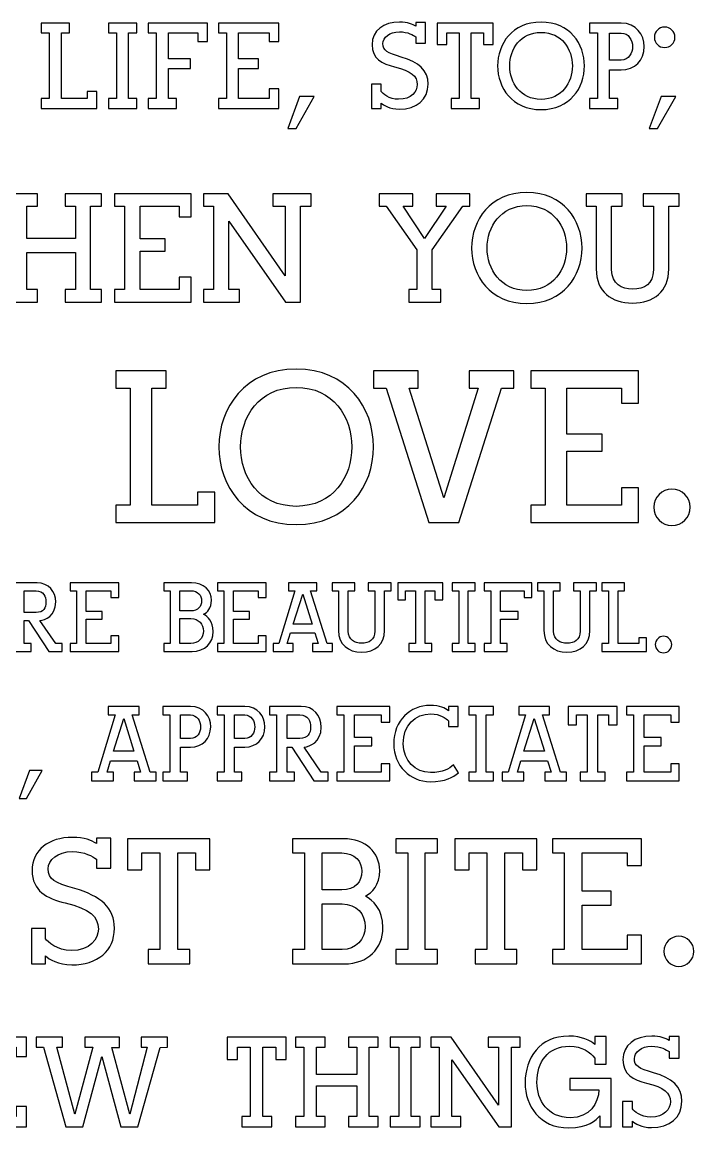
# Model space of a CAD drawing. Extents: x 11 to 200, y 17 to 278.
# Drawn here: x 163 to 199.6, y 151.8 to 212 of the extents above; entities that cross this region are included whole.
import ezdxf

# ---------------------------------------------------------------- set-up
doc = ezdxf.new("R2010")
doc.units = 0
doc.layers.add('Ebene_1', color=7, linetype='CONTINUOUS')

msp = doc.modelspace()

# ---------------------------------------------------------------- linework, layer by layer
at = {"layer": 'Ebene_1', "color": 7}
for points in [[(184.457248, 211.200578), (184.457248, 210.862299), (184.987684, 210.862299), (184.987684, 211.981663), (184.457248, 211.981663), (184.457248, 211.780121)], [(166.557656, 207.839805), (165.152295, 207.839805), (165.152295, 211.425015), (165.596971, 211.425015), (165.596971, 211.951712), (164.056567, 211.951712), (164.056567, 211.425015), (164.491754, 211.425015), (164.491754, 207.839805), (164.056567, 207.839805), (164.056567, 207.306405), (167.090738, 207.306405), (167.090738, 208.236469), (166.557656, 208.236469), (166.557656, 207.839805), (166.557656, 207.839805)], [(168.798641, 207.839805), (168.798641, 211.425015), (169.253901, 211.425015), (169.253901, 211.951712), (167.708911, 211.951712), (167.708911, 211.425015), (168.151435, 211.425015), (168.151435, 207.839805), (167.708911, 207.839805), (167.708911, 207.306405), (169.253901, 207.306405), (169.253901, 207.839805), (168.798641, 207.839805), (168.798641, 207.839805)], [(169.882904, 207.306405), (171.427718, 207.306405), (171.427718, 207.839805), (170.978808, 207.839805), (170.978808, 209.482197), (172.189824, 209.482197), (172.189824, 210.008895), (170.978808, 210.008895), (170.978808, 211.425015), (172.579467, 211.425015), (172.579467, 210.955468), (173.112831, 210.955468), (173.112831, 211.951712), (169.882904, 211.951712), (169.882904, 211.425015), (170.318549, 211.425015), (170.318549, 207.839805), (169.882904, 207.839805), (169.882904, 207.306405), (169.882904, 207.306405)], [(173.704687, 207.306405), (176.999984, 207.306405), (176.999984, 208.365656), (176.474451, 208.365656), (176.474451, 207.839805), (174.801261, 207.839805), (174.801261, 209.482197), (175.881784, 209.482197), (175.881784, 210.008895), (174.801261, 210.008895), (174.801261, 211.425015), (176.474451, 211.425015), (176.474451, 210.955468), (176.999984, 210.955468), (176.999984, 211.951712), (173.704687, 211.951712), (173.704687, 211.425015), (174.14065, 211.425015), (174.14065, 207.839805), (173.704687, 207.839805), (173.704687, 207.306405), (173.704687, 207.306405)], [(187.923113, 207.839805), (187.47124, 207.839805), (187.47124, 211.425015), (188.139225, 211.425015), (188.139225, 210.794037), (188.66638, 210.794037), (188.66638, 211.951712), (185.613053, 211.951712), (185.613053, 210.794037), (186.145148, 210.794037), (186.145148, 211.425015), (186.809817, 211.425015), (186.809817, 207.839805), (186.37269, 207.839805), (186.37269, 207.306405), (187.923113, 207.306405), (187.923113, 207.839805), (187.923113, 207.839805)], [(195.625945, 211.951712), (193.905271, 211.951712), (193.905271, 211.425015), (194.339118, 211.425015), (194.339118, 207.839805), (193.905271, 207.839805), (193.905271, 207.306405), (195.444229, 207.306405), (195.444229, 207.839805), (194.994014, 207.839805), (194.994014, 209.410654), (195.625945, 209.410654)], [(195.625945, 209.943066), (194.994014, 209.943066), (194.994014, 211.412421), (195.625945, 211.412421)], [(182.559762, 208.232376), (182.559762, 208.623007), (182.042413, 208.623007), (182.042413, 207.308557), (182.566288, 207.308557), (182.566288, 207.600939)], [(178.119771, 207.947685), (177.479656, 206.210184), (177.934775, 206.210184), (178.920365, 207.947685), (178.119771, 207.947685), (178.119771, 207.947685)], [(197.804983, 207.948179), (197.164868, 206.210995), (197.619986, 206.210995), (198.603919, 207.948179), (197.804983, 207.948179), (197.804983, 207.948179)], [(166.743464, 197.440904), (166.743464, 201.991208), (167.329393, 201.991208), (167.329393, 202.659793), (165.363538, 202.659793), (165.363538, 201.991208), (165.917858, 201.991208), (165.917858, 200.215537), (163.265992, 200.215537), (163.265992, 201.991208), (163.845042, 201.991208), (163.845042, 202.659793), (161.886843, 202.659793)], [(168.039287, 196.763077), (172.227465, 196.763077), (172.227465, 198.109171), (171.55821, 198.109171), (171.55821, 197.440904), (169.4353, 197.440904), (169.4353, 199.529913), (170.806582, 199.529913), (170.806582, 200.199027), (169.4353, 200.199027), (169.4353, 201.991208), (171.55821, 201.991208), (171.55821, 201.396425), (172.227465, 201.396425), (172.227465, 202.659793), (168.039287, 202.659793), (168.039287, 201.991208), (168.592972, 201.991208), (168.592972, 197.440904), (168.039287, 197.440904), (168.039287, 196.763077), (168.039287, 196.763077)], [(174.852026, 197.440904), (174.275728, 197.440904), (174.275728, 201.172975), (177.355231, 196.763077), (178.180343, 196.763077), (178.180343, 201.991208), (178.750079, 201.991208), (178.750079, 202.659793), (176.662693, 202.659793), (176.662693, 201.991208), (177.330643, 201.991208), (177.330643, 198.192039), (174.233148, 202.659793), (172.895097, 202.659793), (172.895097, 201.991208), (173.432766, 201.991208), (173.432766, 197.440904), (172.895097, 197.440904), (172.895097, 196.763077), (174.852026, 196.763077), (174.852026, 197.440904), (174.852026, 197.440904)], [(184.503073, 197.440904), (184.064288, 197.440904), (184.064288, 196.763077), (185.807893, 196.763077), (185.807893, 197.440904), (185.344554, 197.440904), (185.344554, 199.612745), (187.004656, 201.991208), (187.384492, 201.991208), (187.384492, 202.659793), (185.560666, 202.659793), (185.560666, 201.991208), (186.11241, 201.991208), (184.923831, 200.215537), (183.767955, 201.991208), (184.296769, 201.991208), (184.296769, 202.659793), (182.463171, 202.659793), (182.463171, 201.991208), (182.841349, 201.991208), (184.503073, 199.612745), (184.503073, 197.440904), (184.503073, 197.440904)], [(195.1135, 198.514372), (195.1135, 201.991208), (195.684859, 201.991208), (195.684859, 202.659793), (193.718652, 202.659793), (193.718652, 201.991208), (194.272019, 201.991208), (194.272019, 198.563478)], [(198.227399, 201.991208), (198.7971, 201.991208), (198.7971, 202.659793), (196.832516, 202.659793), (196.832516, 201.991208), (197.385883, 201.991208), (197.385883, 198.514372)], [(198.227399, 198.563478), (198.227399, 201.991208)], [(161.886843, 196.763077), (163.845042, 196.763077), (163.845042, 197.440904), (163.265992, 197.440904), (163.265992, 199.464085), (165.917858, 199.464085), (165.917858, 197.440904), (165.363538, 197.440904), (165.363538, 196.763077), (167.329393, 196.763077), (167.329393, 197.440904), (166.743464, 197.440904), (166.743464, 197.440904)], [(172.558653, 185.706704), (170.071675, 185.706704), (170.071675, 192.080516), (170.857982, 192.080516), (170.857982, 193.017282), (168.116581, 193.017282), (168.116581, 192.080516), (168.891422, 192.080516), (168.891422, 185.706704), (168.116581, 185.706704), (168.116581, 184.758437), (173.506567, 184.758437), (173.506567, 186.412647), (172.558653, 186.412647), (172.558653, 185.706704), (172.558653, 185.706704)], [(187.851076, 192.080516), (185.978143, 186.100439), (184.092158, 192.080516), (184.578356, 192.080516), (184.578356, 193.017282), (182.148811, 193.017282), (182.148811, 192.080516), (182.829848, 192.080516), (185.167777, 184.758437), (186.786886, 184.758437), (189.111656, 192.080516), (189.782922, 192.080516), (189.782922, 193.017282), (187.353377, 193.017282), (187.353377, 192.080516), (187.851076, 192.080516), (187.851076, 192.080516)], [(190.719371, 184.758437), (196.583666, 184.758437), (196.583666, 186.643823), (195.647218, 186.643823), (195.647218, 185.706704), (192.674148, 185.706704), (192.674148, 188.632925), (194.596151, 188.632925), (194.596151, 189.569762), (192.674148, 189.569762), (192.674148, 192.080516), (195.647218, 192.080516), (195.647218, 191.247361), (196.583666, 191.247361), (196.583666, 193.017282), (190.719371, 193.017282), (190.719371, 192.080516), (191.495376, 192.080516), (191.495376, 185.706704), (190.719371, 185.706704), (190.719371, 184.758437), (190.719371, 184.758437)], [(163.829343, 181.466632), (162.25733, 181.466632), (162.25733, 181.044252), (162.606862, 181.044252), (162.606862, 178.165938), (162.25733, 178.165938), (162.25733, 177.737983), (163.499637, 177.737983), (163.499637, 178.165938), (163.131549, 178.165938), (163.131549, 179.426871), (163.131549, 179.426871)], [(165.62791, 177.737983), (168.272932, 177.737983), (168.272932, 178.588319), (167.851186, 178.588319), (167.851186, 178.165938), (166.508549, 178.165938), (166.508549, 179.484339), (167.374583, 179.484339), (167.374583, 179.906755), (166.508549, 179.906755), (166.508549, 181.044252), (167.851186, 181.044252), (167.851186, 180.667203), (168.272932, 180.667203), (168.272932, 181.466632), (165.62791, 181.466632), (165.62791, 181.044252), (165.977936, 181.044252), (165.977936, 178.165938), (165.62791, 178.165938), (165.62791, 177.737983), (165.62791, 177.737983)], [(172.234203, 181.466632), (170.725725, 181.466632), (170.725725, 181.044252), (171.075399, 181.044252), (171.075399, 178.165938), (170.725725, 178.165938), (170.725725, 177.737983), (172.264965, 177.737983)], [(173.651311, 177.737983), (176.295981, 177.737983), (176.295981, 178.588319), (175.8736, 178.588319), (175.8736, 178.165938), (174.531139, 178.165938), (174.531139, 179.484339), (175.398831, 179.484339), (175.398831, 179.906755), (174.531139, 179.906755), (174.531139, 181.044252), (175.8736, 181.044252), (175.8736, 180.667203), (176.295981, 180.667203), (176.295981, 181.466632), (173.651311, 181.466632), (173.651311, 181.044252), (174.001338, 181.044252), (174.001338, 178.165938), (173.651311, 178.165938), (173.651311, 177.737983), (173.651311, 177.737983)], [(179.616149, 178.165938), (178.714061, 181.044252), (179.064404, 181.044252), (179.064404, 181.466632), (177.51892, 181.466632), (177.51892, 181.044252), (177.861079, 181.044252), (176.988519, 178.165938), (176.68072, 178.165938), (176.68072, 177.737983), (177.772708, 177.737983), (177.772708, 178.165938), (177.455103, 178.165938), (177.622072, 178.745481), (178.954726, 178.745481), (179.136441, 178.165938), (178.820458, 178.165938), (178.820458, 177.737983), (179.915728, 177.737983), (179.915728, 178.165938), (179.616149, 178.165938), (179.616149, 178.165938)], [(180.775271, 178.843059), (180.775271, 181.044252), (181.13708, 181.044252), (181.13708, 181.466632), (179.894455, 181.466632), (179.894455, 181.044252), (180.244799, 181.044252), (180.244799, 178.873998)], [(182.744758, 181.044252), (183.104945, 181.044252), (183.104945, 181.466632), (181.863978, 181.466632), (181.863978, 181.044252), (182.212699, 181.044252), (182.212699, 178.843059)], [(185.318378, 178.165938), (184.954911, 178.165938), (184.954911, 181.044252), (185.491874, 181.044252), (185.491874, 180.53738), (185.91429, 180.53738), (185.91429, 181.466632), (183.463473, 181.466632), (183.463473, 180.53738), (183.892415, 180.53738), (183.892415, 181.044252), (184.426133, 181.044252), (184.426133, 178.165938), (184.074131, 178.165938), (184.074131, 177.737983), (185.318378, 177.737983), (185.318378, 178.165938), (185.318378, 178.165938)], [(187.309138, 178.165938), (187.309138, 181.044252), (187.675886, 181.044252), (187.675886, 181.466632), (186.43492, 181.466632), (186.43492, 181.044252), (186.790167, 181.044252), (186.790167, 178.165938), (186.43492, 178.165938), (186.43492, 177.737983), (187.675886, 177.737983), (187.675886, 178.165938), (187.309138, 178.165938), (187.309138, 178.165938)], [(188.180111, 177.737983), (189.419455, 177.737983), (189.419455, 178.165938), (189.060927, 178.165938), (189.060927, 179.484339), (190.031771, 179.484339), (190.031771, 179.906755), (189.060927, 179.906755), (189.060927, 181.044252), (190.346096, 181.044252), (190.346096, 180.667203), (190.771758, 180.667203), (190.771758, 181.466632), (188.180111, 181.466632), (188.180111, 181.044252), (188.53049, 181.044252), (188.53049, 178.165938), (188.180111, 178.165938), (188.180111, 177.737983), (188.180111, 177.737983)], [(191.955433, 178.843059), (191.955433, 181.044252), (192.317242, 181.044252), (192.317242, 181.466632), (191.076276, 181.466632), (191.076276, 181.044252), (191.42662, 181.044252), (191.42662, 178.873998)], [(193.924921, 181.044252), (194.285107, 181.044252), (194.285107, 181.466632), (193.044141, 181.466632), (193.044141, 181.044252), (193.394485, 181.044252), (193.394485, 178.843059)], [(196.593509, 178.165938), (195.465502, 178.165938), (195.465502, 181.044252), (195.822372, 181.044252), (195.822372, 181.466632), (194.586344, 181.466632), (194.586344, 181.044252), (194.935065, 181.044252), (194.935065, 178.165938), (194.586344, 178.165938), (194.586344, 177.737983), (197.020828, 177.737983), (197.020828, 178.484708), (196.593509, 178.484708), (196.593509, 178.165938), (196.593509, 178.165938)], [(163.772017, 179.855144), (163.131549, 179.855144), (163.131549, 181.033245), (163.772017, 181.033245)], [(171.605871, 181.044252), (172.187213, 181.044252)], [(172.192611, 179.944573), (171.605871, 179.944573), (171.605871, 181.044252), (171.605871, 181.044252)], [(178.804125, 179.226811), (177.772708, 179.226811), (178.29168, 180.860878), (178.804125, 179.226811), (178.804125, 179.226811)], [(182.744758, 178.873998), (182.744758, 181.044252), (182.744758, 181.044252)], [(193.924921, 178.873998), (193.924921, 181.044252), (193.924921, 181.044252)], [(171.605871, 179.521345), (172.203406, 179.521345)], [(172.203406, 178.165938), (171.605871, 178.165938), (171.605871, 179.521345), (171.605871, 179.521345)], [(163.131549, 179.426871), (163.362759, 179.426871), (164.474856, 177.737983), (165.198156, 177.737983), (165.198156, 178.165938), (164.84813, 178.165938), (163.987317, 179.426871)], [(169.987679, 171.156914), (169.008791, 174.285206), (169.387992, 174.285206), (169.387992, 174.745228), (167.706794, 174.745228), (167.706794, 174.285206), (168.081197, 174.285206), (167.130638, 171.156914), (166.79751, 171.156914), (166.79751, 170.690824), (167.984113, 170.690824), (167.984113, 171.156914), (167.63952, 171.156914), (167.820389, 171.78641), (169.270446, 171.78641), (169.467861, 171.156914), (169.122915, 171.156914), (169.122915, 170.690824), (170.314457, 170.690824), (170.314457, 171.156914), (169.987679, 171.156914), (169.987679, 171.156914)], [(172.183297, 174.745228), (170.682828, 174.745228), (170.682828, 174.285206), (171.062628, 174.285206), (171.062628, 171.156914), (170.682828, 171.156914), (170.682828, 170.690824), (172.024441, 170.690824), (172.024441, 171.156914), (171.632188, 171.156914), (171.632188, 172.527067), (172.183297, 172.527067)], [(175.135236, 174.745228), (173.63265, 174.745228), (173.63265, 174.285206), (174.012626, 174.285206), (174.012626, 171.156914), (173.63265, 171.156914), (173.63265, 170.690824), (174.976451, 170.690824), (174.976451, 171.156914), (174.583491, 171.156914), (174.583491, 172.527067), (175.135236, 172.527067)], [(178.199993, 174.745228), (176.489197, 174.745228), (176.489197, 174.285206), (176.868998, 174.285206), (176.868998, 171.156914), (176.489197, 171.156914), (176.489197, 170.690824), (177.839807, 170.690824), (177.839807, 171.156914), (177.440356, 171.156914), (177.440356, 172.527067), (177.440356, 172.527067)], [(180.15477, 170.690824), (183.029591, 170.690824), (183.029591, 171.615172), (182.569569, 171.615172), (182.569569, 171.156914), (181.110868, 171.156914), (181.110868, 172.589438), (182.053878, 172.589438), (182.053878, 173.049319), (181.110868, 173.049319), (181.110868, 174.285206), (182.569569, 174.285206), (182.569569, 173.875454), (183.029591, 173.875454), (183.029591, 174.745228), (180.15477, 174.745228), (180.15477, 174.285206), (180.53457, 174.285206), (180.53457, 171.156914), (180.15477, 171.156914), (180.15477, 170.690824), (180.15477, 170.690824)], [(186.238458, 173.644949), (186.757429, 173.644949), (186.757429, 174.736902), (186.238458, 174.736902), (186.238458, 174.504422)], [(188.289825, 171.156914), (188.289825, 174.285206), (188.687653, 174.285206), (188.687653, 174.745228), (187.340253, 174.745228), (187.340253, 174.285206), (187.724993, 174.285206), (187.724993, 171.156914), (187.340253, 171.156914), (187.340253, 170.690824), (188.687653, 170.690824), (188.687653, 171.156914), (188.289825, 171.156914), (188.289825, 171.156914)], [(192.336892, 171.156914), (191.357863, 174.285206), (191.737664, 174.285206), (191.737664, 174.745228), (190.057983, 174.745228), (190.057983, 174.285206), (190.431222, 174.285206), (189.480027, 171.156914), (189.14771, 171.156914), (189.14771, 170.690824), (190.334631, 170.690824), (190.334631, 171.156914), (189.989191, 171.156914), (190.169284, 171.78641), (191.618143, 171.78641), (191.816263, 171.156914), (191.472445, 171.156914), (191.472445, 170.690824), (192.664305, 170.690824), (192.664305, 171.156914), (192.336892, 171.156914), (192.336892, 171.156914)], [(194.756595, 171.156914), (194.362048, 171.156914), (194.362048, 174.285206), (194.94653, 174.285206), (194.94653, 173.734132), (195.406553, 173.734132), (195.406553, 174.745228), (192.741281, 174.745228), (192.741281, 173.734132), (193.206207, 173.734132), (193.206207, 174.285206), (193.787408, 174.285206), (193.787408, 171.156914), (193.40595, 171.156914), (193.40595, 170.690824), (194.756595, 170.690824), (194.756595, 171.156914), (194.756595, 171.156914)], [(195.920585, 170.690824), (198.7971, 170.690824), (198.7971, 171.615172), (198.337078, 171.615172), (198.337078, 171.156914), (196.876719, 171.156914), (196.876719, 172.589438), (197.819729, 172.589438), (197.819729, 173.049319), (196.876719, 173.049319), (196.876719, 174.285206), (198.337078, 174.285206), (198.337078, 173.875454), (198.7971, 173.875454), (198.7971, 174.745228), (195.920585, 174.745228), (195.920585, 174.285206), (196.300421, 174.285206), (196.300421, 171.156914), (195.920585, 171.156914), (195.920585, 170.690824)], [(169.105911, 172.309333), (167.984113, 172.309333), (168.548275, 174.086133), (169.105911, 172.309333), (169.105911, 172.309333)], [(172.183297, 172.992487), (171.632188, 172.992487), (171.632188, 174.274234), (172.183297, 174.274234)], [(175.135236, 172.992487), (174.583491, 172.992487), (174.583491, 174.274234), (175.135236, 174.274234)], [(178.137763, 172.992487), (177.440356, 172.992487), (177.440356, 174.274234), (178.137763, 174.274234)], [(191.454454, 172.309333), (190.334631, 172.309333), (190.896183, 174.086133), (191.454454, 172.309333), (191.454454, 172.309333)], [(186.238458, 173.952677), (186.238458, 173.644949), (186.238458, 173.644949)], [(177.440356, 172.527067), (177.692451, 172.527067), (178.90068, 170.690824), (179.686528, 170.690824), (179.686528, 171.156914), (179.306727, 171.156914), (178.370243, 172.527067)], [(163.416911, 171.250894), (162.856558, 169.734725), (163.254351, 169.734725), (164.113365, 171.250894), (163.416911, 171.250894), (163.416911, 171.250894)], [(186.78036, 171.118955), (186.510203, 171.562784)], [(167.060117, 166.424047), (167.060117, 165.928641), (167.842014, 165.928641), (167.842014, 167.569093), (167.060117, 167.569093), (167.060117, 167.273395)], [(172.143645, 161.502762), (171.485362, 161.502762), (171.485362, 166.758868), (172.457194, 166.758868), (172.457194, 165.833532), (173.230589, 165.833532), (173.230589, 167.530922), (168.757508, 167.530922), (168.757508, 165.833532), (169.539581, 165.833532), (169.539581, 166.758868), (170.512224, 166.758868), (170.512224, 161.502762), (169.873061, 161.502762), (169.873061, 160.721182), (172.143645, 160.721182), (172.143645, 161.502762), (172.143645, 161.502762)], [(180.50021, 167.530922), (177.744874, 167.530922), (177.744874, 166.758868), (178.383367, 166.758868), (178.383367, 161.502762), (177.744874, 161.502762), (177.744874, 160.721182), (180.557536, 160.721182)], [(184.964718, 161.502762), (184.964718, 166.758868), (185.631045, 166.758868), (185.631045, 167.530922), (183.361978, 167.530922), (183.361978, 166.758868), (184.011936, 166.758868), (184.011936, 161.502762), (183.361978, 161.502762), (183.361978, 160.721182), (185.631045, 160.721182), (185.631045, 161.502762), (184.964718, 161.502762), (184.964718, 161.502762)], [(189.95155, 161.502762), (189.29503, 161.502762), (189.29503, 166.758868), (190.267498, 166.758868), (190.267498, 165.833532), (191.040257, 165.833532), (191.040257, 167.530922), (186.567529, 167.530922), (186.567529, 165.833532), (187.348438, 165.833532), (187.348438, 166.758868), (188.322563, 166.758868), (188.322563, 161.502762), (187.682448, 161.502762), (187.682448, 160.721182), (189.95155, 160.721182), (189.95155, 161.502762), (189.95155, 161.502762)], [(191.898107, 160.721182), (196.734302, 160.721182), (196.734302, 162.276156), (195.961543, 162.276156), (195.961543, 161.502762), (193.510725, 161.502762), (193.510725, 163.916573), (195.09385, 163.916573), (195.09385, 164.688486), (193.510725, 164.688486), (193.510725, 166.758868), (195.961543, 166.758868), (195.961543, 166.071587), (196.734302, 166.071587), (196.734302, 167.530922), (191.898107, 167.530922), (191.898107, 166.758868), (192.5366, 166.758868), (192.5366, 161.502762), (191.898107, 161.502762), (191.898107, 160.721182), (191.898107, 160.721182)], [(179.355834, 166.758868), (180.415049, 166.758868)], [(180.423269, 164.75562), (179.355834, 164.75562), (179.355834, 166.758868), (179.355834, 166.758868)], [(179.355834, 163.983213), (180.442883, 163.983213)], [(180.442883, 161.502762), (179.355834, 161.502762), (179.355834, 163.983213), (179.355834, 163.983213)], [(164.283791, 162.075108), (164.283791, 162.647596), (163.520733, 162.647596), (163.520733, 160.721182), (164.293458, 160.721182), (164.293458, 161.149631)], [(159.784393, 151.847128), (163.247013, 151.847128), (163.247013, 152.960212), (162.693646, 152.960212), (162.693646, 152.407515), (160.93519, 152.407515), (160.93519, 154.133587), (162.070711, 154.133587), (162.070711, 154.687412), (160.93519, 154.687412), (160.93519, 156.175288), (162.693646, 156.175288), (162.693646, 155.681681), (163.247013, 155.681681), (163.247013, 156.729643), (159.784393, 156.729643), (159.784393, 156.175288), (160.241487, 156.175288), (160.241487, 152.407515), (159.784393, 152.407515), (159.784393, 151.847128), (159.784393, 151.847128)], [(166.860057, 156.175288), (165.880852, 152.53769), (164.903975, 156.175288), (165.208986, 156.175288), (165.208986, 156.729643), (163.780519, 156.729643), (163.780519, 156.175288), (164.18198, 156.175288), (165.401003, 151.847128), (166.325987, 151.847128), (167.359238, 155.683304), (168.390936, 151.847128), (169.317754, 151.847128), (170.524818, 156.169044), (170.92575, 156.175288), (170.92575, 156.729643), (169.48998, 156.729643), (169.48998, 156.175288), (169.829846, 156.175288), (168.878334, 152.53769), (167.892108, 156.169044), (168.309445, 156.169044), (168.309445, 156.729643), (166.437006, 156.729643), (166.437006, 156.175288), (166.860057, 156.175288), (166.860057, 156.175288)], [(176.60706, 152.407515), (176.130598, 152.407515), (176.130598, 156.175288), (176.832979, 156.175288), (176.832979, 155.512066), (177.386346, 155.512066), (177.386346, 156.729643), (174.177162, 156.729643), (174.177162, 155.512066), (174.737373, 155.512066), (174.737373, 156.175288), (175.434815, 156.175288), (175.434815, 152.407515), (174.976451, 152.407515), (174.976451, 151.847128), (176.60706, 151.847128), (176.60706, 152.407515), (176.60706, 152.407515)], [(181.917988, 152.407515), (181.917988, 156.175288), (182.402599, 156.175288), (182.402599, 156.729643), (180.778551, 156.729643), (180.778551, 156.175288), (181.238574, 156.175288), (181.238574, 154.697255), (179.038193, 154.697255), (179.038193, 156.175288), (179.5179, 156.175288), (179.5179, 156.729643), (177.898756, 156.729643), (177.898756, 156.175288), (178.357155, 156.175288), (178.357155, 152.407515), (177.898756, 152.407515), (177.898756, 151.847128), (179.5179, 151.847128), (179.5179, 152.407515), (179.038193, 152.407515), (179.038193, 154.080388), (181.238574, 154.080388), (181.238574, 152.407515), (180.778551, 152.407515), (180.778551, 151.847128), (182.402599, 151.847128), (182.402599, 152.407515), (181.917988, 152.407515), (181.917988, 152.407515)], [(184.201836, 152.407515), (184.201836, 156.175288), (184.681508, 156.175288), (184.681508, 156.729643), (183.057461, 156.729643), (183.057461, 156.175288), (183.522422, 156.175288), (183.522422, 152.407515), (183.057461, 152.407515), (183.057461, 151.847128), (184.681508, 151.847128), (184.681508, 152.407515), (184.201836, 152.407515), (184.201836, 152.407515)], [(186.8966, 152.407515), (186.41527, 152.407515), (186.41527, 155.498307), (188.974179, 151.847128), (189.655216, 151.847128), (189.655216, 156.175288), (190.126704, 156.175288), (190.126704, 156.729643), (188.397846, 156.729643), (188.397846, 156.175288), (188.952871, 156.175288), (188.952871, 153.02978), (186.380874, 156.729643), (185.277456, 156.729643), (185.277456, 156.175288), (185.721109, 156.175288), (185.721109, 152.407515), (185.277456, 152.407515), (185.277456, 151.847128), (186.8966, 151.847128), (186.8966, 152.407515), (186.8966, 152.407515)], [(194.198324, 155.58181), (194.198324, 155.265827), (194.825386, 155.265827), (194.825386, 156.766932), (194.198324, 156.766932), (194.198324, 156.336366)], [(198.238829, 155.94002), (198.238829, 155.583927), (198.795477, 155.583927), (198.795477, 156.760405), (198.238829, 156.760405), (198.238829, 156.548068)], [(194.471727, 152.445016), (194.471727, 151.843), (195.09057, 151.843), (195.09057, 154.482766), (192.834591, 154.482766), (192.834591, 153.859196), (194.424243, 153.859196)], [(196.244788, 152.81956), (196.244788, 153.230864), (195.699605, 153.230864), (195.699605, 151.849245), (196.251314, 151.849245), (196.251314, 152.156549)]]:
    msp.add_lwpolyline(points, dxfattribs=at)
for points in [[(183.563344, 212.007522), (182.690713, 212.007522), (182.068589, 211.55205), (182.068589, 210.777668)], [(184.457248, 211.780121), (184.273874, 211.896997), (184.013559, 212.007522), (183.563344, 212.007522)], [(191.27108, 212.007522), (189.697761, 212.007522), (188.90701, 210.816332), (188.90701, 209.624261)], [(193.63515, 209.624261), (193.63515, 210.816332), (192.844398, 212.007522), (191.27108, 212.007522)], [(182.664537, 210.8363), (182.664537, 211.168299), (183.00345, 211.481001), (183.563344, 211.481001)], [(183.563344, 211.481001), (184.026647, 211.481001), (184.313138, 211.298439), (184.457248, 211.200578)], [(189.568468, 209.624261), (189.568468, 210.536685), (190.139827, 211.448263), (191.27108, 211.448263)], [(191.27108, 211.448263), (192.402368, 211.448263), (192.975349, 210.536685), (192.975349, 209.624261)], [(196.884938, 210.674057), (196.884938, 211.320381), (196.457619, 211.951712), (195.625945, 211.951712)], [(195.625945, 211.412421), (196.035238, 211.412421), (196.257876, 211.027047), (196.257876, 210.674057)], [(197.999822, 211.737859), (197.693681, 211.737859), (197.443174, 211.486751), (197.443174, 211.180787)], [(198.558093, 211.180787), (198.558093, 211.486751), (198.307621, 211.737859), (197.999822, 211.737859)], [(182.068589, 210.777668), (182.068589, 210.022124), (182.612149, 209.73595), (183.296503, 209.573249)], [(183.655031, 210.106932), (182.885552, 210.322408), (182.664537, 210.451878), (182.664537, 210.8363)], [(197.443174, 211.180787), (197.443174, 210.874435), (197.693681, 210.624139), (197.999822, 210.624139)], [(197.999822, 210.624139), (198.307621, 210.624139), (198.558093, 210.874435), (198.558093, 211.180787)], [(196.257876, 210.674057), (196.257876, 210.302582), (196.035238, 209.943066), (195.625945, 209.943066)], [(195.625945, 209.410654), (196.374151, 209.410654), (196.884938, 209.91114), (196.884938, 210.674057)], [(183.296503, 209.573249), (184.214925, 209.351705), (184.527627, 209.065214), (184.527627, 208.604028)], [(185.125197, 208.629392), (185.125197, 209.384654), (184.619314, 209.83367), (183.655031, 210.106932)], [(188.90701, 209.624261), (188.90701, 208.432966), (189.697761, 207.241565), (191.27108, 207.241565)], [(191.27108, 207.801), (190.139827, 207.801), (189.568468, 208.712542), (189.568468, 209.624261)], [(191.27108, 207.241565), (192.844398, 207.241565), (193.63515, 208.432966), (193.63515, 209.624261)], [(192.975349, 209.624261), (192.975349, 208.712542), (192.402368, 207.801), (191.27108, 207.801)], [(184.527627, 208.604028), (184.527627, 208.225674), (184.214925, 207.802446), (183.517483, 207.802446)], [(183.545352, 207.269575), (184.496512, 207.269575), (185.125197, 207.789534), (185.125197, 208.629392)], [(183.517483, 207.802446), (182.996853, 207.802446), (182.644887, 208.128095), (182.559762, 208.232376)], [(182.566288, 207.600939), (182.690713, 207.484205), (183.029591, 207.269575), (183.545352, 207.269575)], [(190.498355, 202.726432), (188.497753, 202.726432), (187.49089, 201.214392), (187.49089, 199.703268)], [(193.504163, 199.703268), (193.504163, 201.214392), (192.495677, 202.726432), (190.498355, 202.726432)], [(188.334028, 199.703268), (188.334028, 200.859427), (189.060927, 202.015762), (190.498355, 202.015762)], [(190.498355, 202.015762), (191.934161, 202.015762), (192.66106, 200.859427), (192.66106, 199.703268)], [(187.49089, 199.703268), (187.49089, 198.192039), (188.497753, 196.680562), (190.498355, 196.680562)], [(190.498355, 197.391445), (189.060927, 197.391445), (188.334028, 198.547603), (188.334028, 199.703268)], [(190.498355, 196.680562), (192.495677, 196.680562), (193.504163, 198.192039), (193.504163, 199.703268)], [(192.66106, 199.703268), (192.66106, 198.547603), (191.934161, 197.391445), (190.498355, 197.391445)], [(194.272019, 198.563478), (194.272019, 197.333483), (195.097131, 196.705151), (196.252972, 196.705151)], [(196.252972, 197.465281), (195.666867, 197.465281), (195.1135, 197.737696), (195.1135, 198.514372)], [(196.252972, 196.705151), (197.402252, 196.705151), (198.227399, 197.333483), (198.227399, 198.563478)], [(197.385883, 198.514372), (197.385883, 197.737696), (196.898026, 197.465281), (196.252972, 197.465281)], [(177.938055, 193.109781), (175.138481, 193.109781), (173.726806, 190.993255), (173.726806, 188.87673)], [(182.148811, 188.87673), (182.148811, 190.993255), (180.737594, 193.109781), (177.938055, 193.109781)], [(174.907659, 188.87673), (174.907659, 190.495239), (175.924329, 192.114877), (177.938055, 192.114877)], [(177.938055, 192.114877), (179.950123, 192.114877), (180.968452, 190.495239), (180.968452, 188.87673)], [(173.726806, 188.87673), (173.726806, 186.759075), (175.138481, 184.642514), (177.938055, 184.642514)], [(177.938055, 185.637277), (175.924329, 185.637277), (174.907659, 187.256915), (174.907659, 188.87673)], [(177.938055, 184.642514), (180.737594, 184.642514), (182.148811, 186.759075), (182.148811, 188.87673)], [(180.968452, 188.87673), (180.968452, 187.256915), (179.950123, 185.637277), (177.938055, 185.637277)], [(198.399308, 186.576019), (197.85409, 186.576019), (197.407155, 186.129755), (197.407155, 185.584431)], [(199.389766, 185.584431), (199.389766, 186.129755), (198.942832, 186.576019), (198.399308, 186.576019)], [(197.407155, 185.584431), (197.407155, 185.039742), (197.85409, 184.593267), (198.399308, 184.593267)], [(198.399308, 184.593267), (198.942832, 184.593267), (199.389766, 185.039742), (199.389766, 185.584431)], [(164.843403, 180.430947), (164.843403, 180.991829), (164.463391, 181.466632), (163.829343, 181.466632)], [(173.319136, 180.519989), (173.319136, 181.049473), (172.913477, 181.466632), (172.234203, 181.466632)], [(163.772017, 181.033245), (164.186742, 181.033245), (164.31346, 180.71892), (164.31346, 180.430947)], [(172.187213, 181.044252), (172.589944, 181.044252), (172.788876, 180.782279), (172.788876, 180.499386)], [(164.31346, 180.430947), (164.31346, 180.111542), (164.170867, 179.855144), (163.772017, 179.855144)], [(163.987317, 179.426871), (164.255146, 179.448144), (164.843403, 179.651309), (164.843403, 180.430947)], [(172.788876, 180.499386), (172.788876, 180.179981), (172.595518, 179.944573), (172.192611, 179.944573)], [(172.893121, 179.756577), (173.101543, 179.855955), (173.319136, 180.085331), (173.319136, 180.519989)], [(172.203406, 179.521345), (172.632348, 179.521345), (172.888077, 179.218803), (172.888077, 178.843871)], [(173.418513, 178.818365), (173.418513, 179.375965), (173.111385, 179.631518), (172.893121, 179.756577)], [(180.244799, 178.873998), (180.244799, 178.096511), (180.765428, 177.702458), (181.49723, 177.702458)], [(181.49723, 177.702458), (182.224129, 177.702458), (182.744758, 178.096511), (182.744758, 178.873998)], [(191.42662, 178.873998), (191.42662, 178.096511), (191.947249, 177.702458), (192.679051, 177.702458)], [(192.679051, 177.702458), (193.40595, 177.702458), (193.924921, 178.096511), (193.924921, 178.873998)], [(172.888077, 178.843871), (172.888077, 178.468162), (172.605855, 178.165938), (172.203406, 178.165938)], [(172.264965, 177.737983), (172.971085, 177.737983), (173.418513, 178.191973), (173.418513, 178.818365)], [(181.49723, 178.179061), (181.125614, 178.179061), (180.775271, 178.351746), (180.775271, 178.843059)], [(182.212699, 178.843059), (182.212699, 178.351746), (181.9049, 178.179061), (181.49723, 178.179061)], [(192.679051, 178.179061), (192.3074, 178.179061), (191.955433, 178.351746), (191.955433, 178.843059)], [(193.394485, 178.843059), (193.394485, 178.351746), (193.086686, 178.179061), (192.679051, 178.179061)], [(197.93925, 178.558191), (197.693681, 178.558191), (197.492316, 178.356649), (197.492316, 178.110763)], [(198.386184, 178.110763), (198.386184, 178.356649), (198.184819, 178.558191), (197.93925, 178.558191)], [(197.492316, 178.110763), (197.492316, 177.865018), (197.693681, 177.663653), (197.93925, 177.663653)], [(197.93925, 177.663653), (198.184819, 177.663653), (198.386184, 177.865018), (198.386184, 178.110763)], [(173.283117, 173.630521), (173.283117, 174.194013), (172.909526, 174.745228), (172.183297, 174.745228)], [(176.233751, 173.630521), (176.233751, 174.194013), (175.860512, 174.745228), (175.135236, 174.745228)], [(179.300166, 173.618738), (179.300166, 174.22855), (178.88925, 174.745228), (178.199993, 174.745228)], [(185.225033, 174.793559), (184.154353, 174.793559), (183.249019, 173.992647), (183.249019, 172.70649)], [(186.238458, 174.504422), (186.045277, 174.645392), (185.775155, 174.793559), (185.225033, 174.793559)], [(172.183297, 174.274234), (172.541473, 174.274234), (172.734336, 173.937825), (172.734336, 173.630521)], [(175.135236, 174.274234), (175.493764, 174.274234), (175.685322, 173.937825), (175.685322, 173.630521)], [(178.137763, 174.274234), (178.587978, 174.274234), (178.725526, 173.932252), (178.725526, 173.618738)], [(183.767955, 172.700599), (183.767955, 173.736284), (184.403202, 174.333677), (185.269271, 174.333677)], [(185.269271, 174.333677), (185.791524, 174.333677), (186.084576, 174.094459), (186.238458, 173.952677)], [(172.734336, 173.630521), (172.734336, 173.305365), (172.541473, 172.992487), (172.183297, 172.992487)], [(172.183297, 172.527067), (172.836818, 172.527067), (173.283117, 172.96437), (173.283117, 173.630521)], [(175.685322, 173.630521), (175.685322, 173.305365), (175.493764, 172.992487), (175.135236, 172.992487)], [(175.135236, 172.527067), (175.786816, 172.527067), (176.233751, 172.96437), (176.233751, 173.630521)], [(178.725526, 173.618738), (178.725526, 173.271993), (178.569986, 172.992487), (178.137763, 172.992487)], [(178.370243, 172.527067), (178.661673, 172.550139), (179.300166, 172.77133), (179.300166, 173.618738)], [(183.249019, 172.70649), (183.249019, 171.506305), (184.147826, 170.642528), (185.225033, 170.642528)], [(185.246341, 171.142026), (184.43594, 171.142026), (183.767955, 171.784964), (183.767955, 172.700599)], [(185.225033, 170.642528), (186.097664, 170.642528), (186.459473, 170.881041), (186.78036, 171.118955)], [(186.510203, 171.562784), (186.233519, 171.341452), (185.960151, 171.142026), (185.246341, 171.142026)], [(165.753499, 167.607052), (164.475032, 167.607052), (163.55841, 166.94009), (163.55841, 165.804745)], [(167.060117, 167.273395), (166.792747, 167.444986), (166.41016, 167.607052), (165.753499, 167.607052)], [(182.484444, 165.804745), (182.484444, 166.767864), (181.741176, 167.530922), (180.50021, 167.530922)], [(164.436544, 165.890823), (164.436544, 166.376916), (164.932303, 166.834645), (165.753499, 166.834645)], [(165.753499, 166.834645), (166.429809, 166.834645), (166.850073, 166.567804), (167.060117, 166.424047)], [(180.415049, 166.758868), (181.150168, 166.758868), (181.511941, 166.28163), (181.511941, 165.766575)], [(163.55841, 165.804745), (163.55841, 164.698011), (164.360097, 164.278417), (165.36188, 164.040539)], [(165.886073, 164.822118), (164.761523, 165.136902), (164.436544, 165.327649), (164.436544, 165.890823)], [(181.511941, 165.766575), (181.511941, 165.18488), (181.158352, 164.75562), (180.423269, 164.75562)], [(181.703535, 164.411979), (182.083335, 164.593377), (182.484444, 165.01283), (182.484444, 165.804745)], [(168.041263, 162.657439), (168.041263, 163.763362), (167.298172, 164.421962), (165.886073, 164.822118)], [(182.664537, 162.69575), (182.664537, 163.716195), (182.102985, 164.182955), (181.703535, 164.411979)], [(165.36188, 164.040539), (166.70681, 163.716195), (167.164716, 163.296601), (167.164716, 162.619127)], [(180.442883, 163.983213), (181.225486, 163.983213), (181.693692, 163.430022), (181.693692, 162.743058)], [(167.164716, 162.619127), (167.164716, 162.065936), (166.70681, 161.446105), (165.686224, 161.446105)], [(165.723689, 160.663715), (167.117091, 160.663715), (168.041263, 161.426632), (168.041263, 162.657439)], [(181.693692, 162.743058), (181.693692, 162.056587), (181.178002, 161.502762), (180.442883, 161.502762)], [(180.557536, 160.721182), (181.844328, 160.721182), (182.664537, 161.55088), (182.664537, 162.69575)], [(165.686224, 161.446105), (164.922954, 161.446105), (164.408393, 161.923026), (164.283791, 162.075108)], [(198.774205, 162.219994), (198.325612, 162.219994), (197.957242, 161.8518), (197.957242, 161.402396)], [(199.592755, 161.402396), (199.592755, 161.8518), (199.22442, 162.219994), (198.774205, 162.219994)], [(197.957242, 161.402396), (197.957242, 160.95264), (198.325612, 160.584975), (198.774205, 160.584975)], [(198.774205, 160.584975), (199.22442, 160.584975), (199.592755, 160.95264), (199.592755, 161.402396)], [(164.293458, 161.149631), (164.475032, 160.978569), (164.969944, 160.663715), (165.723689, 160.663715)], [(192.778887, 156.787569), (191.202323, 156.787569), (190.405046, 155.595568), (190.405046, 154.238362)], [(194.198324, 156.336366), (193.951133, 156.541507), (193.492733, 156.787569), (192.778887, 156.787569)], [(197.299135, 156.787569), (196.380643, 156.787569), (195.727439, 156.309026), (195.727439, 155.494709)], [(198.238829, 156.548068), (198.045648, 156.671329), (197.772245, 156.787569), (197.299135, 156.787569)], [(191.043503, 154.266019), (191.043503, 155.375858), (191.641073, 156.234378), (192.819845, 156.234378)], [(192.819845, 156.234378), (193.505786, 156.234378), (193.957694, 155.911516), (194.198324, 155.58181)], [(196.352808, 155.556092), (196.352808, 155.905625), (196.709714, 156.234378), (197.299135, 156.234378)], [(197.299135, 156.234378), (197.785333, 156.234378), (198.08657, 156.042185), (198.238829, 155.94002)], [(195.727439, 155.494709), (195.727439, 154.701841), (196.298798, 154.400287), (197.017512, 154.229683)], [(197.394067, 154.78993), (196.585289, 155.016342), (196.352808, 155.153185), (196.352808, 155.556092)], [(198.939551, 153.237566), (198.939551, 154.031246), (198.407457, 154.503086), (197.394067, 154.78993)], [(190.405046, 154.238362), (190.405046, 153.00819), (191.181016, 151.788179), (192.778887, 151.788179)], [(192.855828, 152.34204), (191.641073, 152.34204), (191.043503, 153.303042), (191.043503, 154.266019)], [(197.017512, 154.229683), (197.983453, 153.997026), (198.312524, 153.695472), (198.312524, 153.209732)], [(194.424243, 153.859196), (194.389882, 153.145527), (193.92986, 152.34204), (192.855828, 152.34204)], [(198.312524, 153.209732), (198.312524, 152.813386), (197.983453, 152.368886), (197.249993, 152.368886)], [(197.277827, 151.807829), (198.278128, 151.807829), (198.939551, 152.354952), (198.939551, 153.237566)], [(192.778887, 151.788179), (193.841419, 151.788179), (194.273642, 152.226117), (194.471727, 152.445016)], [(197.249993, 152.368886), (196.703187, 152.368886), (196.333194, 152.710234), (196.244788, 152.81956)], [(196.251314, 152.156549), (196.380643, 152.034065), (196.737548, 151.807829), (197.277827, 151.807829)]]:
    msp.add_open_spline(points, degree=3, dxfattribs=at)

doc.saveas('drawing.dxf')
